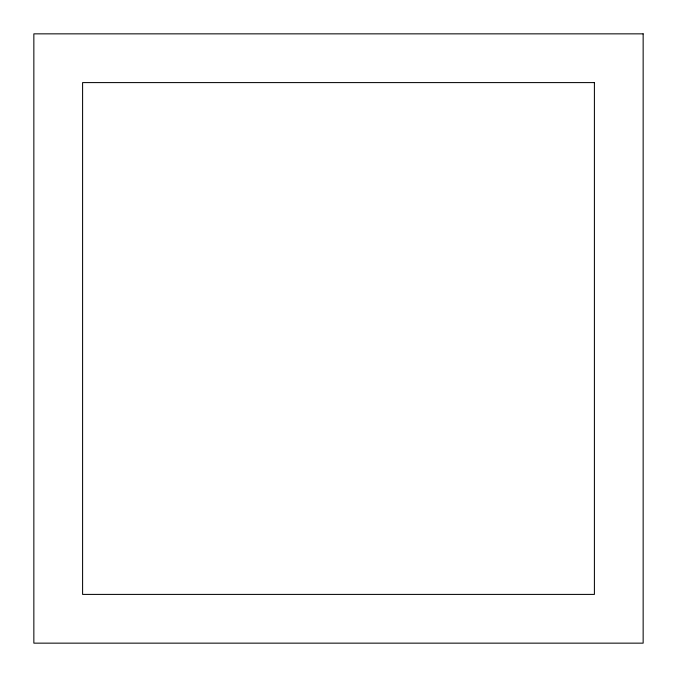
<?xml version="1.0" encoding="UTF-8"?>
<svg xmlns="http://www.w3.org/2000/svg" width="677" height="677" viewBox="0 0 677 677"><rect width="100%" height="100%" fill="white"/><g stroke="black" fill="none" stroke-linecap="round" stroke-linejoin="round"><path stroke-width="1.02" d="M643.15 33.85L33.85 33.85L33.85 643.15L643.15 643.15L643.15 33.85M594.406 82.594L82.594 82.594L82.594 594.406L594.406 594.406L594.406 82.594"/></g></svg>
